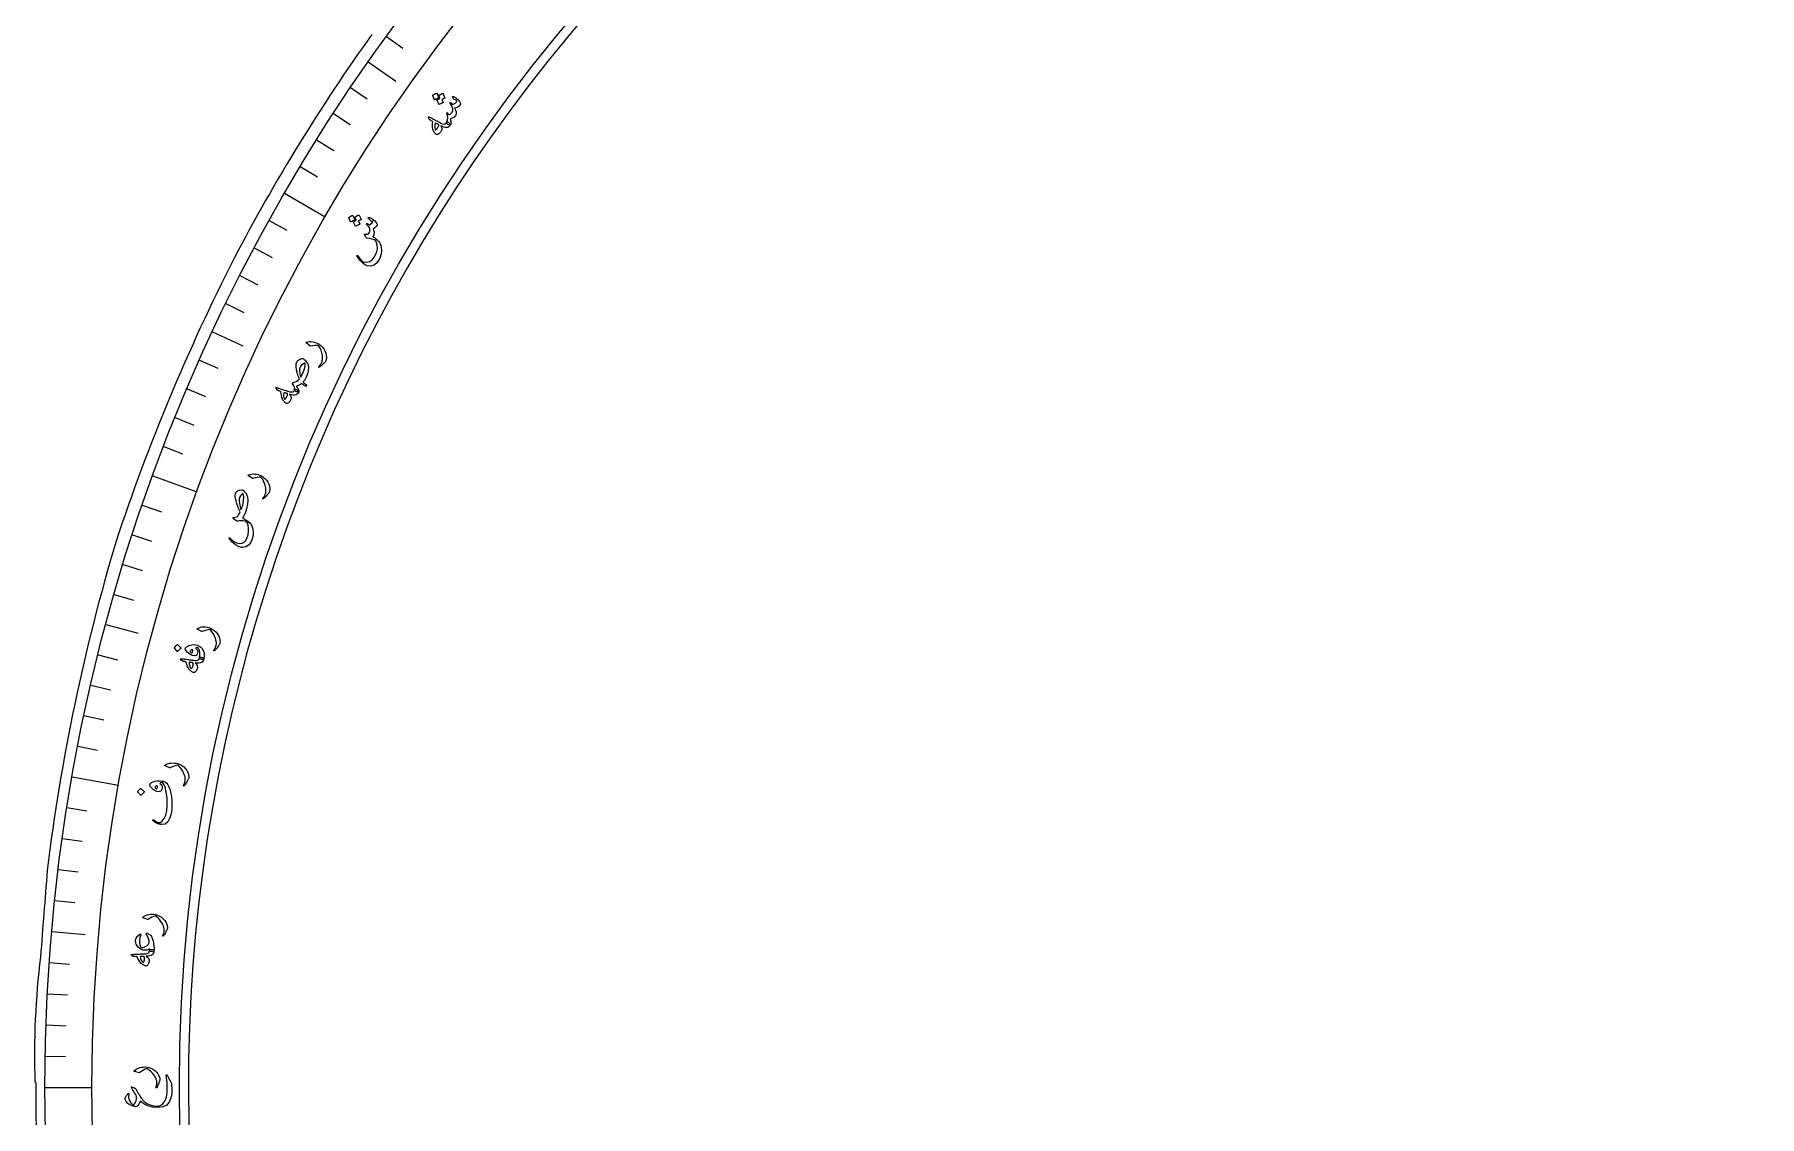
# Model space of a CAD drawing. Header units: millimetres. Extents: x -68 to 67, y -67 to 79.
# Drawn here: x -67.5 to -2.8, y -1.1 to 39.5 of the extents above; entities that cross this region are included whole.
import ezdxf

# ---------------------------------------------------------------- set-up
doc = ezdxf.new("R2010")
doc.units = ezdxf.units.MM
for name, color, linetype in [('CUT_INNER', 6, 'Continuous'), ('CUT_OUTER', 1, 'Continuous'), ('ENGRAVE', 7, 'Continuous'), ('ENGRAVE_FINE', 8, 'Continuous'), ('TEXT', 5, 'Continuous')]:
    doc.layers.add(name, color=color, linetype=linetype)

msp = doc.modelspace()

# ---------------------------------------------------------------- linework, layer by layer
at = {"layer": 'CUT_INNER'}
msp.add_arc((0.0001, -0.0002), 61.7624, 92.285139, 12.656461, dxfattribs=at)
at = {"layer": 'CUT_OUTER'}
msp.add_lwpolyline([(-67.4995, 0.1772), (-67.5273, 0.1957), (-67.5302, 0.1979)], dxfattribs=at)
for centre, radius, start, end in [((2.5422, -1.5844), 70.6278, 144.386649, 152.398553), ((7.8787, -3.4561), 76.2285, 153.010261, 161.668311), ((6.9285, -0.8658), 74.5431, 163.328742, 173.058228), ((589.9361, -44.8544), 659.1384, 175.3881586, 175.6704485), ((-37.2891, 1.2149), 30.2582, 172.993335, 181.926128), ((0, -0.0003), 67.4997, 179.84931, 4.094999)]:
    msp.add_arc(centre, radius, start, end, dxfattribs=at)
at = {"layer": 'ENGRAVE'}
for points in [[(-55.0108, 38.519), (-53.9768, 37.795)], [(-58.1586, 33.5779), (-56.6282, 32.6943)], [(-60.8638, 28.3812), (-59.7198, 27.8478)], [(-63.1058, 22.9686), (-61.4452, 22.3642)], [(-64.8675, 17.3812), (-63.6482, 17.0545)], [(-66.1355, 11.6615), (-64.3952, 11.3546)], [(-66.9002, 5.853), (-65.6428, 5.743)], [(-67.1557, 0), (-65.3886, 0)]]:
    msp.add_lwpolyline(points, dxfattribs=at)
for radius in [67.1557, 65.3886, 62.1068]:
    msp.add_circle((0, 0), radius, dxfattribs=at)
at = {"layer": 'ENGRAVE_FINE'}
for points in [[(-54.3301, 39.4732), (-53.7174, 39.028)], [(-55.6746, 37.553), (-55.0468, 37.1295)], [(-56.3216, 36.5756), (-55.6864, 36.1632)], [(-56.9513, 35.5871), (-56.309, 35.1858)], [(-57.5637, 34.5878), (-56.9145, 34.1977)], [(-58.7357, 32.5578), (-58.0733, 32.1906)], [(-59.295, 31.5277), (-58.6263, 31.1722)], [(-59.8362, 30.4881), (-59.1614, 30.1442)], [(-60.3592, 29.4391), (-59.6785, 29.1071)], [(-61.3498, 27.3147), (-60.658, 27.0067)], [(-61.8172, 26.2398), (-61.12, 25.9439)], [(-62.2657, 25.157), (-61.5635, 24.8733)], [(-62.6953, 24.0665), (-61.9882, 23.7951)], [(-63.497, 21.8638), (-62.7809, 21.6172)], [(-63.8689, 20.7523), (-63.1486, 20.5182)], [(-64.2214, 19.6344), (-63.4971, 19.413)], [(-64.5543, 18.5106), (-63.8262, 18.3019)], [(-65.1609, 16.2464), (-64.4261, 16.0632)], [(-65.4346, 15.1068), (-64.6966, 14.9364)], [(-65.6882, 13.9625), (-64.9474, 13.805)], [(-65.9219, 12.8139), (-65.1785, 12.6694)], [(-66.329, 10.5055), (-65.5809, 10.387)], [(-66.5022, 9.3463), (-65.7522, 9.2409)], [(-66.6552, 8.1842), (-65.9035, 8.0919)], [(-66.7879, 7.0197), (-66.0347, 6.9405)], [(-66.9922, 4.6845), (-66.2367, 4.6317)], [(-67.0637, 3.5147), (-66.3074, 3.475)], [(-67.1148, 2.3437), (-66.358, 2.3173)], [(-67.1455, 1.172), (-66.3883, 1.1588)]]:
    msp.add_lwpolyline(points, dxfattribs=at)
at = {"layer": 'TEXT'}
for points in [[(-52.5909, 37.2529), (-52.5915, 37.2563), (-52.5907, 37.2598), (-52.5886, 37.2636), (-52.5851, 37.2676), (-52.5686, 37.2789), (-52.5518, 37.2894), (-52.5347, 37.2989), (-52.5175, 37.3075), (-52.4998, 37.3153), (-52.4816, 37.3222), (-52.4628, 37.3282), (-52.4435, 37.3334), (-52.4375, 37.3339), (-52.4328, 37.3329), (-52.4295, 37.3305), (-52.4274, 37.3267), (-52.3635, 37.1689), (-52.3633, 37.1647), (-52.3656, 37.1611), (-52.3704, 37.158), (-52.3776, 37.1556), (-52.3838, 37.1534), (-52.3933, 37.1498), (-52.4062, 37.1447), (-52.4223, 37.1382), (-52.442, 37.1301), (-52.4652, 37.1201), (-52.4921, 37.1083), (-52.5225, 37.0946), (-52.5271, 37.0931), (-52.5305, 37.0932), (-52.5328, 37.0948), (-52.534, 37.098)], [(-52.3545, 37.2467), (-52.3551, 37.25), (-52.3543, 37.2536), (-52.3522, 37.2573), (-52.3488, 37.2613), (-52.3322, 37.2726), (-52.3154, 37.2829), (-52.2984, 37.2924), (-52.2812, 37.3009), (-52.2635, 37.3086), (-52.2453, 37.3154), (-52.2265, 37.3214), (-52.2072, 37.3265), (-52.2023, 37.3267), (-52.1982, 37.3253), (-52.1948, 37.3225), (-52.1923, 37.3182), (-52.1285, 37.1605), (-52.1285, 37.1574), (-52.1306, 37.1544), (-52.135, 37.1515), (-52.1415, 37.1488), (-52.146, 37.1471), (-52.1528, 37.1443), (-52.1622, 37.1406), (-52.174, 37.1358), (-52.1882, 37.1299), (-52.2046, 37.1229), (-52.2233, 37.1147), (-52.2443, 37.1053), (-52.1966, 36.9899), (-52.1964, 36.9857), (-52.1986, 36.9821), (-52.2034, 36.979), (-52.2106, 36.9766), (-52.2168, 36.9744), (-52.2263, 36.9708), (-52.2391, 36.9658), (-52.2552, 36.9593), (-52.2748, 36.9512), (-52.298, 36.9413), (-52.3248, 36.9295), (-52.3552, 36.9159), (-52.3592, 36.9151), (-52.3623, 36.9157), (-52.3644, 36.9176), (-52.3655, 36.9209), (-52.4228, 37.0755), (-52.4233, 37.0788), (-52.4226, 37.0823), (-52.4205, 37.0861), (-52.4171, 37.0901), (-52.4054, 37.0981), (-52.3935, 37.1058), (-52.3814, 37.1132), (-52.3691, 37.1203), (-52.3565, 37.1269), (-52.3436, 37.1329), (-52.3305, 37.1383), (-52.3171, 37.143)], [(-51.8412, 37.2021), (-51.841, 37.2072), (-51.8374, 37.2105), (-51.8304, 37.2123), (-51.8198, 37.2125), (-51.8042, 37.2095), (-51.7845, 37.2017), (-51.7609, 37.1889), (-51.7332, 37.1712), (-51.7026, 37.1499), (-51.6743, 37.1271), (-51.6482, 37.1027), (-51.6244, 37.0768), (-51.5822, 37.0207), (-51.5567, 36.9737), (-51.5478, 36.9358), (-51.5557, 36.907), (-51.5974, 36.8554), (-51.6471, 36.8156), (-51.7048, 36.7875), (-51.7707, 36.7712), (-51.7343, 36.7021), (-51.7141, 36.6365), (-51.7102, 36.5744), (-51.7226, 36.5158), (-51.7515, 36.4657), (-51.7971, 36.4264), (-51.8593, 36.3979), (-51.9381, 36.38), (-51.9151, 36.3049), (-51.906, 36.2406), (-51.9108, 36.1873), (-51.9296, 36.1449), (-51.9391, 36.1403), (-51.9568, 36.1421), (-51.9828, 36.1502), (-52.0171, 36.1646), (-52.0481, 36.1827), (-52.0671, 36.2017), (-52.0741, 36.2214), (-52.069, 36.242), (-52.0355, 36.3245), (-52.0234, 36.4088), (-52.0326, 36.4949), (-52.0632, 36.583), (-52.0649, 36.5878), (-52.0655, 36.5921), (-52.0649, 36.5959), (-52.0633, 36.5992), (-52.0604, 36.6026), (-52.0569, 36.6051), (-52.0529, 36.6066), (-52.0485, 36.6072), (-52.0391, 36.6028), (-52.0274, 36.5895), (-52.0133, 36.5674), (-51.9968, 36.5363), (-51.965, 36.5395), (-51.9318, 36.5557), (-51.8971, 36.585), (-51.861, 36.6274), (-51.833, 36.6922), (-51.8366, 36.7689), (-51.872, 36.8575), (-51.939, 36.9581), (-51.9425, 36.9631), (-51.9443, 36.9677), (-51.9446, 36.9716), (-51.9432, 36.975), (-51.9397, 36.979), (-51.9359, 36.982), (-51.9317, 36.9838), (-51.9272, 36.9845), (-51.9219, 36.9836), (-51.9173, 36.9821), (-51.9132, 36.9797), (-51.9096, 36.9766), (-51.856, 36.9152), (-51.8272, 36.9218), (-51.7978, 36.9334), (-51.7677, 36.9501), (-51.7368, 36.9717), (-51.7101, 36.9951), (-51.6934, 37.0154), (-51.6866, 37.0327), (-51.6898, 37.0471), (-51.7016, 37.0594), (-51.722, 37.0719), (-51.751, 37.0844), (-51.7887, 37.0971), (-51.7963, 37.1049), (-51.8076, 37.1251), (-51.8225, 37.1575), (-51.8412, 37.2021)], [(-52.7431, 36.4261), (-52.7464, 36.442), (-52.7426, 36.45), (-52.7316, 36.4502), (-52.7133, 36.4425), (-52.703, 36.437), (-52.6885, 36.4294), (-52.67, 36.4199), (-52.6474, 36.4085), (-52.6205, 36.3948), (-52.5893, 36.3787), (-52.5538, 36.3602), (-52.5139, 36.3392), (-52.4747, 36.3186), (-52.4397, 36.3002), (-52.4087, 36.2839), (-52.3819, 36.2697), (-52.3592, 36.2577), (-52.3409, 36.2479), (-52.3269, 36.2405), (-52.3173, 36.2353), (-52.2552, 36.2041), (-52.2034, 36.185), (-52.1617, 36.1782), (-52.1302, 36.1836), (-52.114, 36.1915), (-52.0984, 36.2039), (-52.0834, 36.2207), (-52.069, 36.242), (-52.0583, 36.253), (-52.0456, 36.2583), (-52.0307, 36.2579), (-52.0139, 36.2517), (-51.9958, 36.2411), (-51.9789, 36.2285), (-51.9631, 36.2138), (-51.9485, 36.197), (-51.9374, 36.1808), (-51.9305, 36.1667), (-51.9279, 36.1547), (-51.9296, 36.1449), (-51.958, 36.1048), (-51.9896, 36.0751), (-52.0242, 36.0558), (-52.0619, 36.047), (-52.107, 36.0488), (-52.1596, 36.0609), (-52.2197, 36.0832), (-52.2873, 36.1159), (-52.2653, 36.0683), (-52.2514, 36.0259), (-52.2458, 35.9885), (-52.2483, 35.9563), (-52.2564, 35.9343), (-52.2697, 35.9111), (-52.2882, 35.8865), (-52.3118, 35.8606), (-52.3393, 35.8351), (-52.3646, 35.8152), (-52.3878, 35.801), (-52.4088, 35.7924), (-52.4302, 35.7885), (-52.4492, 35.7892), (-52.4659, 35.7947), (-52.4803, 35.8048), (-52.496, 35.8207), (-52.5119, 35.8406), (-52.528, 35.8643), (-52.5443, 35.8918), (-52.5599, 35.9208), (-52.5716, 35.9448), (-52.5795, 35.9639), (-52.5836, 35.9782), (-52.5925, 36.0479), (-52.5963, 36.12), (-52.595, 36.1943), (-52.5886, 36.271), (-52.6198, 36.2895), (-52.6466, 36.3058), (-52.6688, 36.3199), (-52.6866, 36.3317), (-52.7008, 36.3428), (-52.7122, 36.3545), (-52.7208, 36.367), (-52.7266, 36.3801)], [(-52.4863, 36.2165), (-52.5059, 36.1467), (-52.515, 36.0825), (-52.5137, 36.0237), (-52.502, 35.9704), (-52.4989, 35.9653), (-52.4948, 35.9626), (-52.4895, 35.9623), (-52.4832, 35.9644), (-52.4651, 35.9759), (-52.4477, 35.9899), (-52.4311, 36.0063), (-52.4151, 36.0253), (-52.3999, 36.0467), (-52.3853, 36.0707), (-52.3715, 36.0971), (-52.3584, 36.126), (-52.3569, 36.1308), (-52.3563, 36.1366), (-52.3564, 36.1431), (-52.3575, 36.1506), (-52.3708, 36.1585), (-52.385, 36.1664), (-52.3999, 36.1745), (-52.4156, 36.1827), (-52.4321, 36.191), (-52.4494, 36.1994), (-52.4674, 36.2079), (-52.4863, 36.2165)], [(-55.7443, 32.6555), (-55.7451, 32.6587), (-55.7446, 32.6623), (-55.7429, 32.6663), (-55.7398, 32.6706), (-55.7243, 32.6834), (-55.7084, 32.6952), (-55.6922, 32.7062), (-55.6757, 32.7164), (-55.6588, 32.7256), (-55.6412, 32.7341), (-55.623, 32.7418), (-55.6042, 32.7487), (-55.5982, 32.7497), (-55.5935, 32.7491), (-55.59, 32.747), (-55.5876, 32.7434), (-55.5104, 32.5915), (-55.5099, 32.5873), (-55.5119, 32.5835), (-55.5163, 32.58), (-55.5234, 32.577), (-55.5293, 32.5742), (-55.5385, 32.5698), (-55.5509, 32.5636), (-55.5664, 32.5557), (-55.5853, 32.5459), (-55.6077, 32.5339), (-55.6334, 32.5197), (-55.6626, 32.5034), (-55.667, 32.5016), (-55.6704, 32.5013), (-55.6729, 32.5028), (-55.6743, 32.5059)], [(-55.5081, 32.67), (-55.5089, 32.6732), (-55.5085, 32.6768), (-55.5067, 32.6808), (-55.5036, 32.685), (-55.4881, 32.6977), (-55.4722, 32.7095), (-55.456, 32.7204), (-55.4396, 32.7305), (-55.4226, 32.7397), (-55.4051, 32.7481), (-55.3869, 32.7557), (-55.368, 32.7625), (-55.3632, 32.7631), (-55.3589, 32.7621), (-55.3554, 32.7596), (-55.3524, 32.7555), (-55.2754, 32.6037), (-55.2751, 32.6006), (-55.277, 32.5974), (-55.2811, 32.5942), (-55.2874, 32.5909), (-55.2917, 32.5888), (-55.2983, 32.5854), (-55.3073, 32.5808), (-55.3187, 32.575), (-55.3323, 32.5679), (-55.3481, 32.5594), (-55.366, 32.5496), (-55.3862, 32.5384), (-55.3287, 32.4275), (-55.3282, 32.4233), (-55.3301, 32.4195), (-55.3346, 32.416), (-55.3416, 32.4129), (-55.3476, 32.4102), (-55.3567, 32.4058), (-55.3691, 32.3997), (-55.3846, 32.3918), (-55.4034, 32.382), (-55.4257, 32.3701), (-55.4514, 32.356), (-55.4806, 32.3398), (-55.4845, 32.3386), (-55.4876, 32.3389), (-55.4899, 32.3406), (-55.4913, 32.3438), (-55.5615, 32.4931), (-55.5624, 32.4963), (-55.5619, 32.4999), (-55.5602, 32.5039), (-55.5571, 32.5082), (-55.5461, 32.5172), (-55.5349, 32.5259), (-55.5235, 32.5344), (-55.5118, 32.5425), (-55.4998, 32.5502), (-55.4875, 32.5573), (-55.4749, 32.5638), (-55.4619, 32.5697)], [(-55.0066, 32.628), (-55.012, 32.6351), (-55.0149, 32.6418), (-55.0153, 32.6481), (-55.0132, 32.654), (-55.0083, 32.6603), (-55.0024, 32.6647), (-54.9955, 32.6671), (-54.9876, 32.6675), (-54.9618, 32.6647), (-54.9327, 32.6564), (-54.9003, 32.6425), (-54.8647, 32.6231), (-54.8098, 32.5856), (-54.762, 32.5428), (-54.7212, 32.4945), (-54.6874, 32.4409), (-54.6808, 32.4254), (-54.6773, 32.4108), (-54.6769, 32.3968), (-54.6797, 32.3837), (-54.7006, 32.3425), (-54.7328, 32.3039), (-54.7764, 32.2679), (-54.8313, 32.2344), (-54.799, 32.16), (-54.79, 32.0893), (-54.8042, 32.0222), (-54.8417, 31.9587), (-54.8086, 31.9365), (-54.7772, 31.9143), (-54.7477, 31.8919), (-54.7201, 31.8693), (-54.6941, 31.8465), (-54.6696, 31.8233), (-54.6465, 31.7998), (-54.6249, 31.7759), (-54.5884, 31.7283), (-54.5595, 31.6761), (-54.5382, 31.6192), (-54.5246, 31.5575), (-54.5156, 31.4268), (-54.5283, 31.3015), (-54.5627, 31.1816), (-54.6188, 31.067), (-54.7068, 30.9519), (-54.8075, 30.8785), (-54.9211, 30.8466), (-55.0478, 30.8564), (-55.0875, 30.8704), (-55.1309, 30.8934), (-55.1779, 30.9254), (-55.2285, 30.9664), (-55.2812, 31.0163), (-55.3327, 31.0739), (-55.3831, 31.1394), (-55.4323, 31.2126), (-55.435, 31.2179), (-55.4362, 31.223), (-55.4358, 31.228), (-55.4338, 31.233), (-55.4308, 31.2374), (-55.4273, 31.2407), (-55.4233, 31.2429), (-55.4189, 31.2441), (-55.4136, 31.2436), (-55.4089, 31.2417), (-55.4046, 31.2385), (-55.4008, 31.2339), (-55.3342, 31.1385), (-55.2749, 31.0679), (-55.2231, 31.0221), (-55.1788, 31.0009), (-55.0615, 30.9893), (-54.9566, 31.0157), (-54.864, 31.08), (-54.7835, 31.1822), (-54.7044, 31.3441), (-54.6684, 31.4991), (-54.6757, 31.6474), (-54.7263, 31.7892), (-54.792, 31.827), (-54.8673, 31.8565), (-54.9524, 31.8777), (-55.0473, 31.8905), (-55.0573, 31.8911), (-55.0655, 31.8929), (-55.0718, 31.8962), (-55.0762, 31.9008), (-55.0894, 31.9201), (-55.1016, 31.9384), (-55.113, 31.9556), (-55.1234, 31.9718), (-55.1328, 31.9868), (-55.1409, 32.0005), (-55.1477, 32.0129), (-55.1532, 32.0241), (-55.155, 32.0296), (-55.1544, 32.0341), (-55.1515, 32.0375), (-55.1462, 32.0397), (-55.1428, 32.0405), (-55.1377, 32.0413), (-55.1308, 32.0423), (-55.1223, 32.0433), (-55.1122, 32.0443), (-55.1006, 32.0449), (-55.0876, 32.0453), (-55.0731, 32.0453), (-55.0448, 32.0461), (-55.0234, 32.0481), (-55.0089, 32.0514), (-55.0013, 32.056), (-54.973, 32.0964), (-54.9555, 32.143), (-54.9487, 32.196), (-54.9526, 32.2552), (-54.9627, 32.2819), (-54.9851, 32.3155), (-55.0198, 32.356), (-55.0668, 32.4036), (-55.0713, 32.4082), (-55.0742, 32.4135), (-55.0756, 32.4195), (-55.0754, 32.4263), (-55.0744, 32.4322), (-55.0723, 32.4371), (-55.0691, 32.4411), (-55.0648, 32.4443), (-55.051, 32.4445), (-55.0305, 32.4356), (-55.0034, 32.4175), (-54.9695, 32.3903), (-54.93, 32.4114), (-54.8961, 32.4387), (-54.8677, 32.4723), (-54.8448, 32.5123), (-54.857, 32.5188), (-54.8676, 32.523), (-54.8765, 32.5248), (-54.8838, 32.5243), (-54.891, 32.5231), (-54.8974, 32.5236), (-54.9027, 32.5257), (-54.9071, 32.5294)], [(-57.343, 27.9613), (-57.3456, 27.9638), (-57.3475, 27.9662), (-57.3486, 27.9684), (-57.349, 27.9706), (-57.3471, 27.9756), (-57.3421, 27.9804), (-57.3341, 27.985), (-57.323, 27.9895), (-57.2711, 28.0025), (-57.2155, 28.0085), (-57.1562, 28.0074), (-57.0934, 27.9991), (-57.0284, 27.9849), (-56.9669, 27.9654), (-56.909, 27.941), (-56.8547, 27.9114), (-56.7889, 27.8606), (-56.7309, 27.8015), (-56.6805, 27.7344), (-56.6377, 27.659), (-56.6051, 27.5781), (-56.5869, 27.495), (-56.583, 27.4097), (-56.5936, 27.322), (-56.5989, 27.2998), (-56.6075, 27.2791), (-56.6192, 27.2599), (-56.6341, 27.2422), (-56.6729, 27.2036), (-56.7083, 27.169), (-56.7404, 27.1382), (-56.7691, 27.1114), (-56.7944, 27.0886), (-56.8163, 27.07), (-56.8347, 27.0556), (-56.8497, 27.0453), (-56.8537, 27.0436), (-56.8572, 27.0427), (-56.8604, 27.0427), (-56.8631, 27.0435), (-56.8663, 27.0453), (-56.8689, 27.0478), (-56.871, 27.0507), (-56.8727, 27.0542), (-56.8733, 27.058), (-56.8726, 27.0619), (-56.8706, 27.066), (-56.8671, 27.0702), (-56.8455, 27.0954), (-56.8259, 27.1199), (-56.8083, 27.1438), (-56.7926, 27.1671), (-56.7789, 27.1901), (-56.7669, 27.2128), (-56.7566, 27.2353), (-56.7482, 27.2577), (-56.7413, 27.2808), (-56.736, 27.3055), (-56.732, 27.3317), (-56.7295, 27.3596), (-56.7285, 27.3892), (-56.7292, 27.4205), (-56.7315, 27.4535), (-56.7355, 27.4882), (-56.7534, 27.5891), (-56.7811, 27.6816), (-56.8185, 27.7657), (-56.8658, 27.8415), (-56.87, 27.8469), (-56.8756, 27.8515), (-56.8827, 27.8553), (-56.8913, 27.8582), (-56.9475, 27.8637), (-57.0141, 27.8617), (-57.0909, 27.852), (-57.178, 27.8347), (-57.183, 27.8345), (-57.1872, 27.835), (-57.1906, 27.8361), (-57.1932, 27.8379)], [(-57.6981, 27.2477), (-57.682, 27.2725), (-57.6573, 27.2975), (-57.6239, 27.3225), (-57.5818, 27.3476), (-57.539, 27.3667), (-57.5009, 27.375), (-57.4673, 27.3724), (-57.4385, 27.3589), (-57.413, 27.3379), (-57.386, 27.3109), (-57.3577, 27.2782), (-57.328, 27.2395), (-57.3019, 27.202), (-57.2825, 27.1715), (-57.2699, 27.1483), (-57.2641, 27.1321), (-57.2535, 27.025), (-57.2629, 26.9124), (-57.2921, 26.7942), (-57.3411, 26.6703), (-57.353, 26.6459), (-57.3656, 26.6222), (-57.3789, 26.599), (-57.393, 26.5764), (-57.4077, 26.5545), (-57.4228, 26.5334), (-57.4384, 26.5129), (-57.4544, 26.4931), (-57.4422, 26.4778), (-57.4183, 26.4543), (-57.3825, 26.4225), (-57.335, 26.3824), (-57.3262, 26.3735), (-57.3233, 26.3636), (-57.3263, 26.3529), (-57.3352, 26.3413), (-57.3465, 26.3331), (-57.3584, 26.3292), (-57.3708, 26.3298), (-57.3839, 26.3348), (-57.3983, 26.3449), (-57.4131, 26.3559), (-57.4282, 26.3679), (-57.4437, 26.3808), (-57.4594, 26.3947), (-57.4751, 26.4097), (-57.4909, 26.4257), (-57.5067, 26.4428), (-57.5464, 26.4101), (-57.5869, 26.3835), (-57.6282, 26.3629), (-57.6704, 26.3483), (-57.684, 26.3445), (-57.6944, 26.3401), (-57.7018, 26.3351), (-57.706, 26.3294), (-57.7069, 26.3236), (-57.7047, 26.3164), (-57.6995, 26.3078), (-57.6914, 26.2979), (-57.6503, 26.2487), (-57.6253, 26.2038), (-57.6165, 26.1632), (-57.624, 26.1268), (-57.6271, 26.123), (-57.6328, 26.12), (-57.6408, 26.1179), (-57.6514, 26.1166), (-57.687, 26.1192), (-57.7161, 26.1248), (-57.7387, 26.1333), (-57.7547, 26.1448), (-57.7668, 26.159), (-57.7748, 26.1725), (-57.7788, 26.1851), (-57.7787, 26.197), (-57.7753, 26.247), (-57.7849, 26.2986), (-57.8075, 26.3517), (-57.8431, 26.4064), (-57.8498, 26.4177), (-57.853, 26.4291), (-57.8527, 26.4408), (-57.849, 26.4527), (-57.8418, 26.4642), (-57.8319, 26.4729), (-57.8195, 26.4789), (-57.8044, 26.4821), (-57.7498, 26.4957), (-57.6972, 26.5211), (-57.6464, 26.5581), (-57.5974, 26.6068), (-57.62, 26.6624), (-57.6405, 26.716), (-57.6587, 26.7675), (-57.6747, 26.8171), (-57.7081, 26.9549), (-57.723, 27.0727), (-57.7197, 27.1703), (-57.6981, 27.2477)], [(-57.4032, 27.2001), (-57.465, 27.1681), (-57.5159, 27.1272), (-57.5558, 27.0774), (-57.5847, 27.0188), (-57.5912, 26.989), (-57.5935, 26.95), (-57.5914, 26.9016), (-57.5851, 26.8441), (-57.5808, 26.8141), (-57.5765, 26.7865), (-57.5721, 26.7612), (-57.5677, 26.7383), (-57.5631, 26.7176), (-57.5583, 26.6991), (-57.5532, 26.6829), (-57.5479, 26.6689), (-57.5172, 26.7208), (-57.4863, 26.7845), (-57.4553, 26.8601), (-57.4241, 26.9476), (-57.398, 27.0335), (-57.383, 27.1025), (-57.3793, 27.1548), (-57.3869, 27.1903), (-57.3893, 27.1963), (-57.3928, 27.1999), (-57.3974, 27.2012), (-57.4032, 27.2001)], [(-58.475, 26.2558), (-58.4812, 26.2709), (-58.4788, 26.2795), (-58.468, 26.2816), (-58.4487, 26.2774), (-58.4375, 26.2738), (-58.422, 26.269), (-58.402, 26.263), (-58.3777, 26.2559), (-58.3488, 26.2473), (-58.3152, 26.2371), (-58.2769, 26.2254), (-58.2339, 26.212), (-58.1916, 26.1988), (-58.1538, 26.1871), (-58.1203, 26.1766), (-58.0914, 26.1675), (-58.067, 26.1598), (-58.0472, 26.1536), (-58.0321, 26.1488), (-58.0216, 26.1454), (-57.9549, 26.126), (-57.9005, 26.1167), (-57.8583, 26.1175), (-57.8283, 26.1285), (-57.8138, 26.1393), (-57.8007, 26.1543), (-57.789, 26.1735), (-57.7787, 26.197), (-57.7702, 26.2098), (-57.7586, 26.2173), (-57.744, 26.2196), (-57.7263, 26.2166), (-57.7066, 26.2095), (-57.6876, 26.2001), (-57.6695, 26.1885), (-57.652, 26.1746), (-57.6381, 26.1607), (-57.6288, 26.1481), (-57.6241, 26.1368), (-57.624, 26.1268), (-57.6447, 26.0823), (-57.6703, 26.0473), (-57.7008, 26.0221), (-57.7363, 26.0066), (-57.781, 26.0001), (-57.8349, 26.0025), (-57.8981, 26.0136), (-57.9705, 26.0335), (-57.9402, 25.9907), (-57.9189, 25.9514), (-57.9066, 25.9157), (-57.9032, 25.8836), (-57.9072, 25.8605), (-57.9161, 25.8352), (-57.9297, 25.8077), (-57.9483, 25.778), (-57.9707, 25.7479), (-57.992, 25.7238), (-58.0122, 25.7056), (-58.0313, 25.6933), (-58.0516, 25.6856), (-58.0705, 25.6828), (-58.0879, 25.6851), (-58.1039, 25.6925), (-58.1222, 25.7053), (-58.1414, 25.7219), (-58.1616, 25.7423), (-58.1826, 25.7665), (-58.2032, 25.7921), (-58.219, 25.8136), (-58.2303, 25.831), (-58.2369, 25.8443), (-58.2583, 25.9112), (-58.2751, 25.9814), (-58.2873, 26.0548), (-58.2949, 26.1314), (-58.329, 26.1439), (-58.3583, 26.1551), (-58.3827, 26.1648), (-58.4023, 26.1733), (-58.4183, 26.1816), (-58.4316, 26.1911), (-58.4423, 26.2017), (-58.4505, 26.2136)], [(-58.1844, 26.0963), (-58.191, 26.0241), (-58.1884, 25.9593), (-58.1764, 25.9017), (-58.1553, 25.8514), (-58.1513, 25.847), (-58.1467, 25.8451), (-58.1415, 25.8457), (-58.1357, 25.849), (-58.12, 25.8635), (-58.1054, 25.8804), (-58.092, 25.8996), (-58.0798, 25.9212), (-58.0687, 25.945), (-58.0587, 25.9712), (-58.0499, 25.9997), (-58.0422, 26.0305), (-58.0417, 26.0355), (-58.0421, 26.0413), (-58.0434, 26.0477), (-58.0458, 26.0548), (-58.0604, 26.0602), (-58.0757, 26.0654), (-58.0918, 26.0707), (-58.1088, 26.0759), (-58.1265, 26.081), (-58.145, 26.0862), (-58.1643, 26.0913), (-58.1844, 26.0963)], [(-59.5159, 22.9764), (-59.5187, 22.9786), (-59.5208, 22.9808), (-59.5221, 22.983), (-59.5227, 22.9851), (-59.5212, 22.9903), (-59.5166, 22.9955), (-59.509, 23.0008), (-59.4983, 23.0062), (-59.4477, 23.0236), (-59.3928, 23.0343), (-59.3337, 23.0382), (-59.2704, 23.0353), (-59.2044, 23.0266), (-59.1415, 23.0125), (-59.0817, 22.9931), (-59.0251, 22.9682), (-58.9552, 22.9232), (-58.8924, 22.8693), (-58.8364, 22.8067), (-58.7874, 22.7353), (-58.748, 22.6574), (-58.7228, 22.5762), (-58.7117, 22.4915), (-58.7147, 22.4033), (-58.7182, 22.3806), (-58.7249, 22.3593), (-58.735, 22.3391), (-58.7483, 22.3203), (-58.7837, 22.2785), (-58.816, 22.241), (-58.8453, 22.2076), (-58.8717, 22.1784), (-58.8949, 22.1536), (-58.9151, 22.1332), (-58.9323, 22.1172), (-58.9464, 22.1058), (-58.9502, 22.1037), (-58.9536, 22.1025), (-58.9568, 22.1022), (-58.9596, 22.1027), (-58.9629, 22.1044), (-58.9657, 22.1065), (-58.9681, 22.1093), (-58.97, 22.1126), (-58.971, 22.1164), (-58.9706, 22.1203), (-58.9689, 22.1246), (-58.9659, 22.129), (-58.9465, 22.1559), (-58.929, 22.1821), (-58.9135, 22.2074), (-58.8999, 22.232), (-58.8881, 22.256), (-58.8781, 22.2797), (-58.8698, 22.303), (-58.8633, 22.326), (-58.8585, 22.3496), (-58.8552, 22.3746), (-58.8535, 22.4011), (-58.8534, 22.4292), (-58.8549, 22.4587), (-58.8583, 22.4898), (-58.8634, 22.5225), (-58.8703, 22.5567), (-58.8967, 22.6557), (-58.9322, 22.7455), (-58.9767, 22.8262), (-59.0302, 22.8977), (-59.0348, 22.9027), (-59.0408, 22.9068), (-59.0482, 22.9099), (-59.057, 22.9121), (-59.1135, 22.9128), (-59.1797, 22.9051), (-59.2554, 22.889), (-59.3406, 22.8643), (-59.3457, 22.8637), (-59.3499, 22.8638), (-59.3534, 22.8646), (-59.3561, 22.8662)], [(-59.9987, 22.3097), (-59.9665, 22.3684), (-59.9179, 22.4103), (-59.8528, 22.4353), (-59.7714, 22.4435), (-59.7437, 22.4374), (-59.7154, 22.4235), (-59.6865, 22.4017), (-59.6569, 22.3722), (-59.6297, 22.3408), (-59.6074, 22.3133), (-59.5903, 22.2898), (-59.5782, 22.2702), (-59.5434, 22.1691), (-59.5327, 22.046), (-59.546, 21.9009), (-59.5832, 21.7336), (-59.6135, 21.6358), (-59.6488, 21.5447), (-59.689, 21.46), (-59.7344, 21.3819), (-59.6111, 21.3156), (-59.5154, 21.2527), (-59.4473, 21.1934), (-59.4067, 21.1374), (-59.3581, 21.0116), (-59.335, 20.8802), (-59.3375, 20.7431), (-59.3653, 20.6003), (-59.4217, 20.4593), (-59.5029, 20.3591), (-59.6091, 20.2995), (-59.7405, 20.2806), (-59.7595, 20.2817), (-59.779, 20.2838), (-59.799, 20.2871), (-59.8195, 20.2916), (-59.8403, 20.2974), (-59.8612, 20.3048), (-59.8821, 20.3136), (-59.9032, 20.324), (-59.9402, 20.3435), (-59.9759, 20.3645), (-60.0105, 20.3872), (-60.044, 20.4115), (-60.0762, 20.4372), (-60.107, 20.4643), (-60.1366, 20.4926), (-60.1648, 20.5223), (-60.176, 20.535), (-60.1866, 20.5474), (-60.1966, 20.5595), (-60.2059, 20.5712), (-60.2147, 20.5825), (-60.2229, 20.5932), (-60.2305, 20.6034), (-60.2375, 20.613), (-60.2412, 20.6193), (-60.2428, 20.6253), (-60.2423, 20.6307), (-60.2397, 20.6357), (-60.2357, 20.6405), (-60.2315, 20.6438), (-60.227, 20.6455), (-60.2223, 20.6457), (-60.2175, 20.6445), (-60.2125, 20.6423), (-60.2074, 20.6391), (-60.2021, 20.6348), (-60.1869, 20.6149), (-60.1693, 20.5951), (-60.1496, 20.5753), (-60.1275, 20.5554), (-60.0695, 20.5097), (-60.0121, 20.4742), (-59.9556, 20.4489), (-59.8997, 20.4339), (-59.7847, 20.4316), (-59.6887, 20.4662), (-59.6116, 20.5376), (-59.5534, 20.6457), (-59.5202, 20.7582), (-59.5036, 20.873), (-59.5037, 20.9904), (-59.5205, 21.1103), (-59.5316, 21.1487), (-59.5487, 21.1845), (-59.5721, 21.2178), (-59.6016, 21.2486), (-59.6058, 21.2525), (-59.6116, 21.2557), (-59.6188, 21.2581), (-59.6276, 21.2599), (-59.7127, 21.2727), (-59.7898, 21.2772), (-59.8587, 21.2736), (-59.9195, 21.2618), (-59.9308, 21.2592), (-59.9401, 21.2586), (-59.9475, 21.2601), (-59.9529, 21.2637), (-60.0791, 21.3707), (-60.0873, 21.3825), (-60.0891, 21.3918), (-60.0846, 21.3986), (-60.0737, 21.4029), (-59.9381, 21.4288), (-59.9089, 21.458), (-59.88, 21.4987), (-59.8515, 21.5508), (-59.8233, 21.6142), (-59.8707, 21.7189), (-59.9122, 21.8219), (-59.9479, 21.9232), (-59.9779, 22.0228), (-59.9992, 22.1156), (-60.0098, 22.1943), (-60.0096, 22.259), (-59.9987, 22.3097)], [(-59.7044, 22.2992), (-59.7661, 22.2602), (-59.8122, 22.2126), (-59.8429, 22.1564), (-59.858, 22.0918), (-59.8591, 22.016), (-59.8484, 21.9249), (-59.8259, 21.8186), (-59.7914, 21.697), (-59.7269, 21.872), (-59.6909, 22.0306), (-59.6834, 22.1729), (-59.7044, 22.2992)], [(-61.4313, 17.212), (-61.4343, 17.214), (-61.4366, 17.216), (-61.4381, 17.218), (-61.4389, 17.2201), (-61.4379, 17.2253), (-61.4338, 17.2309), (-61.4268, 17.2369), (-61.4166, 17.2433), (-61.3679, 17.2655), (-61.3143, 17.2813), (-61.2558, 17.2908), (-61.1925, 17.2941), (-61.126, 17.2917), (-61.062, 17.2836), (-61.0007, 17.2699), (-60.9419, 17.2506), (-60.8681, 17.2124), (-60.8004, 17.1647), (-60.7388, 17.1077), (-60.6832, 17.0413), (-60.6366, 16.9675), (-60.6037, 16.889), (-60.5846, 16.8058), (-60.5793, 16.7177), (-60.5805, 16.6948), (-60.5852, 16.6729), (-60.5933, 16.6519), (-60.6048, 16.6319), (-60.636, 16.587), (-60.6646, 16.5465), (-60.6907, 16.5105), (-60.7141, 16.4789), (-60.7349, 16.452), (-60.7531, 16.4298), (-60.7686, 16.4123), (-60.7815, 16.3995), (-60.7851, 16.3971), (-60.7885, 16.3956), (-60.7916, 16.3949), (-60.7944, 16.3952), (-60.7979, 16.3965), (-60.8009, 16.3984), (-60.8035, 16.401), (-60.8057, 16.4041), (-60.8071, 16.4077), (-60.8071, 16.4117), (-60.8058, 16.4161), (-60.8032, 16.4208), (-60.7864, 16.4494), (-60.7715, 16.4771), (-60.7585, 16.5038), (-60.7473, 16.5296), (-60.7378, 16.5546), (-60.7301, 16.5791), (-60.7241, 16.6031), (-60.7198, 16.6266), (-60.7172, 16.6506), (-60.7163, 16.6758), (-60.7172, 16.7024), (-60.7197, 16.7303), (-60.7241, 16.7595), (-60.7304, 16.7902), (-60.7386, 16.8222), (-60.7487, 16.8557), (-60.7844, 16.9517), (-60.8283, 17.0377), (-60.8802, 17.1138), (-60.9403, 17.1798), (-60.9454, 17.1844), (-60.9518, 17.1879), (-60.9594, 17.1903), (-60.9684, 17.1916), (-61.0247, 17.187), (-61.0898, 17.1731), (-61.1636, 17.1498), (-61.2462, 17.1171), (-61.2511, 17.116), (-61.2554, 17.1157), (-61.2589, 17.1162), (-61.2617, 17.1175)], [(-62.292, 16.502), (-62.2937, 16.505), (-62.2942, 16.5086), (-62.2935, 16.5128), (-62.2917, 16.5178), (-62.2678, 16.5499), (-62.2413, 16.5791), (-62.2121, 16.6053), (-62.1802, 16.6285), (-62.1758, 16.6304), (-62.1718, 16.6307), (-62.1682, 16.6294), (-62.1651, 16.6265), (-62.0496, 16.5029), (-62.0471, 16.4988), (-62.0475, 16.4944), (-62.0505, 16.4898), (-62.0563, 16.4849), (-62.0613, 16.4807), (-62.069, 16.474), (-62.0792, 16.4648), (-62.0921, 16.453), (-62.1077, 16.4385), (-62.126, 16.4211), (-62.147, 16.4006), (-62.1707, 16.3772), (-62.1745, 16.3742), (-62.1777, 16.3731), (-62.1804, 16.3738), (-62.1827, 16.3764)], [(-61.8811, 16.4974), (-61.8759, 16.5095), (-61.8667, 16.5221), (-61.8535, 16.535), (-61.8362, 16.5483), (-61.7411, 16.5996), (-61.6423, 16.6263), (-61.5397, 16.6287), (-61.4335, 16.6067), (-61.3805, 16.5864), (-61.335, 16.562), (-61.297, 16.5336), (-61.2664, 16.5011), (-61.2103, 16.4075), (-61.179, 16.3078), (-61.1723, 16.2019), (-61.1903, 16.0898), (-61.1958, 16.0795), (-61.2062, 16.0721), (-61.2213, 16.0677), (-61.2414, 16.0663), (-61.2521, 16.0666), (-61.2629, 16.0678), (-61.2737, 16.0699), (-61.2845, 16.0728), (-61.2951, 16.0762), (-61.3051, 16.0799), (-61.3146, 16.0837), (-61.3235, 16.0878), (-61.3384, 16.097), (-61.3486, 16.1076), (-61.354, 16.1196), (-61.3546, 16.133), (-61.3408, 16.2435), (-61.3429, 16.3432), (-61.3609, 16.4321), (-61.3949, 16.5103), (-61.4214, 16.5141), (-61.4428, 16.5158), (-61.4591, 16.5155), (-61.4704, 16.513), (-61.4806, 16.5091), (-61.4877, 16.5049), (-61.4918, 16.5004), (-61.4927, 16.4955), (-61.4925, 16.4919), (-61.4916, 16.4888), (-61.49, 16.4864), (-61.4879, 16.4844), (-61.4566, 16.4572), (-61.4345, 16.4281), (-61.4218, 16.3971), (-61.4184, 16.3643), (-61.4347, 16.2758), (-61.4741, 16.2224), (-61.5366, 16.2041), (-61.6223, 16.221), (-61.6688, 16.241), (-61.7151, 16.2689), (-61.7613, 16.3046), (-61.8074, 16.3482), (-61.8455, 16.3914), (-61.8705, 16.4307), (-61.8824, 16.466), (-61.8811, 16.4974)], [(-61.7002, 16.3844), (-61.6999, 16.3649), (-61.6901, 16.347), (-61.6708, 16.3308), (-61.6421, 16.3162), (-61.6373, 16.315), (-61.6338, 16.3145), (-61.6316, 16.3145), (-61.6307, 16.3151), (-61.6213, 16.3323), (-61.614, 16.3503), (-61.6087, 16.3691), (-61.6053, 16.3886), (-61.6044, 16.4063), (-61.6058, 16.4215), (-61.6096, 16.4342), (-61.6159, 16.4443), (-61.6506, 16.4315), (-61.6763, 16.4173), (-61.6928, 16.4016), (-61.7002, 16.3844)], [(-62.0509, 16.0742), (-62.0595, 16.0879), (-62.0587, 16.0968), (-62.0484, 16.1008), (-62.0286, 16.0998), (-62.017, 16.0982), (-62.0008, 16.096), (-61.9802, 16.0935), (-61.955, 16.0905), (-61.9251, 16.0869), (-61.8902, 16.0825), (-61.8505, 16.0773), (-61.8059, 16.0714), (-61.762, 16.0655), (-61.7227, 16.0603), (-61.688, 16.0556), (-61.6579, 16.0515), (-61.6325, 16.048), (-61.612, 16.0451), (-61.5963, 16.0429), (-61.5854, 16.0414), (-61.5164, 16.0334), (-61.4612, 16.0334), (-61.4197, 16.0413), (-61.3921, 16.0572), (-61.3795, 16.0702), (-61.3691, 16.0871), (-61.3608, 16.1081), (-61.3546, 16.133), (-61.3484, 16.147), (-61.3382, 16.1564), (-61.3242, 16.1611), (-61.3062, 16.1611), (-61.2856, 16.1574), (-61.2654, 16.1513), (-61.2455, 16.1429), (-61.226, 16.1322), (-61.2099, 16.1208), (-61.1987, 16.1099), (-61.1921, 16.0996), (-61.1903, 16.0898), (-61.2032, 16.0423), (-61.2226, 16.0036), (-61.2485, 15.9736), (-61.2809, 15.9523), (-61.3239, 15.9385), (-61.3774, 15.9318), (-61.4416, 15.9321), (-61.5163, 15.9396), (-61.4792, 15.9025), (-61.4516, 15.8674), (-61.4335, 15.8343), (-61.4248, 15.8031), (-61.4249, 15.7797), (-61.4293, 15.7533), (-61.4382, 15.7239), (-61.4515, 15.6914), (-61.4685, 15.658), (-61.4855, 15.6307), (-61.5023, 15.6093), (-61.5191, 15.594), (-61.5379, 15.583), (-61.556, 15.5771), (-61.5736, 15.5765), (-61.5906, 15.581), (-61.6108, 15.5906), (-61.6325, 15.6038), (-61.6558, 15.6205), (-61.6806, 15.6408), (-61.7051, 15.6626), (-61.7244, 15.6812), (-61.7384, 15.6964), (-61.7472, 15.7084), (-61.7795, 15.7708), (-61.8078, 15.8371), (-61.8322, 15.9074), (-61.8525, 15.9817), (-61.8882, 15.9883), (-61.9189, 15.9944), (-61.9447, 15.9999), (-61.9654, 16.0049), (-61.9825, 16.0105), (-61.9973, 16.0176), (-62.0096, 16.0263), (-62.0196, 16.0366)], [(-61.7377, 15.9657), (-61.7321, 15.8934), (-61.7186, 15.8299), (-61.6972, 15.7751), (-61.6679, 15.7291), (-61.6632, 15.7254), (-61.6584, 15.7243), (-61.6534, 15.7258), (-61.6482, 15.73), (-61.6351, 15.747), (-61.6236, 15.7661), (-61.6136, 15.7873), (-61.6051, 15.8105), (-61.5982, 15.8359), (-61.5928, 15.8634), (-61.5889, 15.8929), (-61.5865, 15.9246), (-61.5868, 15.9297), (-61.5881, 15.9353), (-61.5906, 15.9414), (-61.5941, 15.948), (-61.6093, 15.9508), (-61.6253, 15.9534), (-61.6421, 15.9559), (-61.6597, 15.9582), (-61.678, 15.9603), (-61.6972, 15.9623), (-61.717, 15.964), (-61.7377, 15.9657)], [(-62.6429, 12.0798), (-62.6461, 12.0815), (-62.6485, 12.0832), (-62.6502, 12.0851), (-62.6511, 12.0871), (-62.6506, 12.0924), (-62.647, 12.0984), (-62.6405, 12.105), (-62.6309, 12.1121), (-62.5842, 12.1383), (-62.532, 12.1585), (-62.4746, 12.1728), (-62.4117, 12.1812), (-62.3452, 12.1843), (-62.2809, 12.1816), (-62.2186, 12.173), (-62.1584, 12.1586), (-62.0817, 12.1266), (-62.0103, 12.0847), (-61.9442, 12.033), (-61.8833, 11.9714), (-61.8307, 11.9017), (-61.7915, 11.8262), (-61.7656, 11.7448), (-61.753, 11.6575), (-61.7524, 11.6346), (-61.7552, 11.6123), (-61.7616, 11.5908), (-61.7714, 11.5698), (-61.7988, 11.5225), (-61.8239, 11.4798), (-61.8469, 11.4418), (-61.8676, 11.4084), (-61.8861, 11.3798), (-61.9024, 11.3562), (-61.9165, 11.3375), (-61.9283, 11.3237), (-61.9317, 11.321), (-61.9349, 11.3192), (-61.9379, 11.3183), (-61.9408, 11.3183), (-61.9443, 11.3193), (-61.9475, 11.321), (-61.9503, 11.3233), (-61.9528, 11.3262), (-61.9544, 11.3297), (-61.9548, 11.3337), (-61.9538, 11.3382), (-61.9516, 11.3431), (-61.9373, 11.373), (-61.9247, 11.4018), (-61.9139, 11.4295), (-61.9049, 11.4561), (-61.8975, 11.4818), (-61.8919, 11.5069), (-61.8879, 11.5313), (-61.8855, 11.5551), (-61.8849, 11.5792), (-61.8861, 11.6044), (-61.8892, 11.6308), (-61.894, 11.6584), (-61.9008, 11.6872), (-61.9095, 11.7172), (-61.9204, 11.7485), (-61.9332, 11.781), (-61.9768, 11.8737), (-62.0276, 11.9558), (-62.0856, 12.0274), (-62.151, 12.0882), (-62.1564, 12.0924), (-62.163, 12.0953), (-62.1709, 12.0971), (-62.1799, 12.0977), (-62.2357, 12.0884), (-62.2994, 12.0691), (-62.371, 12.0398), (-62.4506, 12.0004), (-62.4554, 11.9989), (-62.4597, 11.9983), (-62.4632, 11.9985), (-62.4661, 11.9995)], [(-63.6678, 11.0862), (-63.6697, 11.0889), (-63.6705, 11.0925), (-63.6702, 11.0968), (-63.6689, 11.1019), (-63.6478, 11.1361), (-63.6239, 11.1675), (-63.597, 11.1962), (-63.5673, 11.2222), (-63.563, 11.2245), (-63.5591, 11.2252), (-63.5554, 11.2242), (-63.5521, 11.2215), (-63.4263, 11.1081), (-63.4235, 11.1042), (-63.4235, 11.0998), (-63.4261, 11.095), (-63.4315, 11.0896), (-63.4361, 11.085), (-63.4432, 11.0776), (-63.4526, 11.0675), (-63.4644, 11.0546), (-63.4787, 11.0388), (-63.4954, 11.0197), (-63.5146, 10.9975), (-63.5362, 10.972), (-63.5397, 10.9687), (-63.5428, 10.9673), (-63.5456, 10.9678), (-63.548, 10.9701)], [(-63.2111, 11.349), (-63.207, 11.3869), (-63.186, 11.4214), (-63.1481, 11.4527), (-63.0933, 11.4806), (-63.0246, 11.5018), (-62.9453, 11.513), (-62.8554, 11.5143), (-62.7548, 11.5056), (-62.7187, 11.5), (-62.6859, 11.4915), (-62.6562, 11.4799), (-62.6297, 11.4654), (-62.5795, 11.4219), (-62.5348, 11.3627), (-62.4954, 11.2878), (-62.4615, 11.1972), (-62.4472, 11.147), (-62.4343, 11.0956), (-62.423, 11.0429), (-62.4132, 10.9889), (-62.4049, 10.9336), (-62.3981, 10.8768), (-62.3929, 10.8184), (-62.3891, 10.7586), (-62.3868, 10.6988), (-62.3857, 10.6406), (-62.3858, 10.5839), (-62.3872, 10.5287), (-62.3899, 10.475), (-62.3942, 10.4226), (-62.4, 10.3715), (-62.4074, 10.3218), (-62.4581, 10.1177), (-62.537, 9.9742), (-62.6444, 9.8914), (-62.7806, 9.8694), (-62.8109, 9.8728), (-62.8448, 9.88), (-62.8826, 9.8908), (-62.924, 9.9053), (-62.9688, 9.9254), (-63.0115, 9.9502), (-63.052, 9.9798), (-63.0903, 10.014), (-63.0945, 10.0189), (-63.0973, 10.0242), (-63.0985, 10.0301), (-63.0982, 10.0364), (-63.0964, 10.0422), (-63.0932, 10.0466), (-63.0886, 10.0496), (-63.0825, 10.0511), (-63.076, 10.0513), (-63.0702, 10.0501), (-63.0651, 10.0477), (-63.0607, 10.0438), (-62.9697, 9.9776), (-62.8877, 9.9474), (-62.8149, 9.9531), (-62.7512, 9.9945), (-62.6754, 10.0961), (-62.6187, 10.2294), (-62.5807, 10.3945), (-62.5613, 10.5915), (-62.5591, 10.6791), (-62.561, 10.7675), (-62.5669, 10.8567), (-62.5768, 10.9469), (-62.5908, 11.0378), (-62.6088, 11.1294), (-62.6309, 11.2218), (-62.6571, 11.3148), (-62.675, 11.3651), (-62.6969, 11.4046), (-62.723, 11.4334), (-62.7532, 11.4514), (-62.7767, 11.4489), (-62.799, 11.4424), (-62.8201, 11.4318), (-62.84, 11.4172), (-62.8412, 11.4152), (-62.8404, 11.4124), (-62.8376, 11.4088), (-62.8328, 11.4043), (-62.7947, 11.3697), (-62.7678, 11.3338), (-62.7522, 11.2966), (-62.7479, 11.2581), (-62.7589, 11.1912), (-62.7875, 11.1432), (-62.8339, 11.1142), (-62.898, 11.1041), (-62.9513, 11.1139), (-63.0133, 11.1432), (-63.084, 11.1923), (-63.1635, 11.2611), (-63.1824, 11.2818), (-63.1967, 11.3034), (-63.2062, 11.3257), (-63.2111, 11.349)], [(-62.9454, 11.3225), (-62.9525, 11.3309), (-62.9605, 11.3344), (-62.9694, 11.333), (-62.9791, 11.3266), (-63.0051, 11.2985), (-63.015, 11.2713), (-63.0088, 11.2452), (-62.9867, 11.22), (-62.9793, 11.2159), (-62.9724, 11.2141), (-62.9661, 11.2145), (-62.9604, 11.2172), (-62.9392, 11.2404), (-62.9297, 11.2657), (-62.9317, 11.2931), (-62.9454, 11.3225)], [(-63.4779, 6.3726), (-63.4812, 6.374), (-63.4838, 6.3756), (-63.4857, 6.3773), (-63.4868, 6.3792), (-63.4867, 6.3845), (-63.4837, 6.3908), (-63.4778, 6.3979), (-63.4689, 6.4059), (-63.4247, 6.4362), (-63.3746, 6.461), (-63.3187, 6.4805), (-63.2568, 6.4945), (-63.1909, 6.5036), (-63.1265, 6.5067), (-63.0637, 6.5038), (-63.0025, 6.4949), (-62.9232, 6.4699), (-62.8483, 6.4347), (-62.7778, 6.3891), (-62.7116, 6.3332), (-62.653, 6.2686), (-62.6071, 6.197), (-62.5739, 6.1182), (-62.5535, 6.0324), (-62.5508, 6.0097), (-62.5516, 5.9873), (-62.556, 5.9652), (-62.5639, 5.9435), (-62.5869, 5.8938), (-62.6081, 5.849), (-62.6275, 5.8091), (-62.6452, 5.774), (-62.661, 5.7439), (-62.6751, 5.7189), (-62.6874, 5.6989), (-62.6979, 5.6841), (-62.701, 5.6811), (-62.7041, 5.6791), (-62.707, 5.6779), (-62.7099, 5.6777), (-62.7135, 5.6784), (-62.7168, 5.6797), (-62.7198, 5.6818), (-62.7225, 5.6845), (-62.7245, 5.6878), (-62.7252, 5.6918), (-62.7247, 5.6963), (-62.7229, 5.7014), (-62.7113, 5.7325), (-62.7014, 5.7623), (-62.6932, 5.7909), (-62.6866, 5.8182), (-62.6816, 5.8444), (-62.6782, 5.8699), (-62.6764, 5.8946), (-62.6762, 5.9185), (-62.6778, 5.9425), (-62.6813, 5.9675), (-62.6867, 5.9936), (-62.694, 6.0206), (-62.7033, 6.0487), (-62.7148, 6.0778), (-62.7284, 6.1079), (-62.7442, 6.1391), (-62.7959, 6.2276), (-62.8539, 6.3048), (-62.9182, 6.3707), (-62.9887, 6.4254), (-62.9945, 6.4291), (-63.0014, 6.4315), (-63.0094, 6.4325), (-63.0184, 6.4322), (-63.0731, 6.418), (-63.1348, 6.393), (-63.2035, 6.3574), (-63.2792, 6.3109), (-63.2839, 6.309), (-63.288, 6.308), (-63.2916, 6.3079), (-63.2946, 6.3087)], [(-63.3139, 5.7892), (-63.2057, 5.7283), (-63.1951, 5.7208), (-63.1867, 5.7138), (-63.1803, 5.7072), (-63.176, 5.701), (-63.1585, 5.67), (-63.1426, 5.6371), (-63.1281, 5.6022), (-63.1151, 5.5653), (-63.1033, 5.5265), (-63.0924, 5.4859), (-63.0825, 5.4436), (-63.0736, 5.3994), (-63.0607, 5.3173), (-63.0544, 5.2452), (-63.0548, 5.183), (-63.0619, 5.1309), (-63.0727, 5.1116), (-63.0919, 5.0999), (-63.1195, 5.0956), (-63.1554, 5.0989), (-63.1875, 5.1063), (-63.2109, 5.1151), (-63.2257, 5.1254), (-63.2319, 5.1371), (-63.2317, 5.139), (-63.2316, 5.1409), (-63.2314, 5.1428), (-63.2313, 5.1446), (-63.2287, 5.1585), (-63.2271, 5.1722), (-63.2265, 5.1857), (-63.2268, 5.1991), (-63.2624, 5.1791), (-63.3012, 5.1645), (-63.343, 5.1554), (-63.3879, 5.1517), (-63.4674, 5.1571), (-63.5369, 5.1766), (-63.5966, 5.2103), (-63.6462, 5.2583), (-63.6913, 5.3185), (-63.7249, 5.3766), (-63.7471, 5.4327), (-63.7577, 5.4866), (-63.7527, 5.5433), (-63.726, 5.6058), (-63.6777, 5.6739), (-63.6077, 5.7476), (-63.5972, 5.7557), (-63.5863, 5.759), (-63.5752, 5.7575), (-63.5638, 5.7512), (-63.5553, 5.743), (-63.5512, 5.7334), (-63.5514, 5.7227), (-63.5561, 5.7106), (-63.5896, 5.6241), (-63.6066, 5.5359), (-63.607, 5.4459), (-63.5909, 5.3544), (-63.5789, 5.3176), (-63.5646, 5.289), (-63.548, 5.2685), (-63.529, 5.2562), (-63.504, 5.2515), (-63.4712, 5.2561), (-63.4305, 5.27), (-63.3819, 5.2932), (-63.3324, 5.3222), (-63.2947, 5.3503), (-63.269, 5.3774), (-63.2551, 5.4036), (-63.2442, 5.4624), (-63.2458, 5.5224), (-63.2601, 5.5838), (-63.287, 5.6467), (-63.3197, 5.7045), (-63.335, 5.7343), (-63.3433, 5.7578), (-63.3446, 5.775), (-63.3389, 5.7858), (-63.3327, 5.7899), (-63.3265, 5.7918), (-63.3202, 5.7916), (-63.3139, 5.7892)], [(-63.9065, 4.9649), (-63.9174, 4.9769), (-63.9181, 4.9858), (-63.9087, 4.9915), (-63.8891, 4.994), (-63.8773, 4.9944), (-63.8611, 4.9952), (-63.8403, 4.9963), (-63.8149, 4.9978), (-63.7849, 4.9995), (-63.7498, 5.0012), (-63.7098, 5.0031), (-63.6648, 5.005), (-63.6205, 5.0069), (-63.5809, 5.0086), (-63.546, 5.0101), (-63.5156, 5.0113), (-63.49, 5.0123), (-63.4693, 5.0131), (-63.4535, 5.0137), (-63.4425, 5.0141), (-63.3732, 5.0183), (-63.3188, 5.0279), (-63.2794, 5.043), (-63.2549, 5.0634), (-63.2448, 5.0785), (-63.2375, 5.097), (-63.233, 5.1191), (-63.2313, 5.1446), (-63.2276, 5.1596), (-63.2192, 5.1706), (-63.2062, 5.1777), (-63.1885, 5.1808), (-63.1676, 5.1807), (-63.1466, 5.1783), (-63.1256, 5.1735), (-63.1045, 5.1664), (-63.0867, 5.158), (-63.0737, 5.1493), (-63.0654, 5.1402), (-63.0619, 5.1309), (-63.0664, 5.0819), (-63.0787, 5.0404), (-63.0989, 5.0063), (-63.1271, 4.9797), (-63.167, 4.9586), (-63.2185, 4.9426), (-63.2817, 4.9317), (-63.3566, 4.9259), (-63.3136, 4.8959), (-63.2803, 4.8662), (-63.2566, 4.8367), (-63.2426, 4.8076), (-63.2386, 4.7845), (-63.2384, 4.7577), (-63.242, 4.7272), (-63.2494, 4.693), (-63.2603, 4.6571), (-63.2722, 4.6272), (-63.2851, 4.6032), (-63.2989, 4.5852), (-63.3154, 4.5711), (-63.3323, 4.5621), (-63.3495, 4.5584), (-63.367, 4.5599), (-63.3886, 4.5658), (-63.4123, 4.575), (-63.4381, 4.5874), (-63.4661, 4.603), (-63.494, 4.6202), (-63.5163, 4.6351), (-63.5327, 4.6477), (-63.5435, 4.6579), (-63.5862, 4.7137), (-63.6257, 4.774), (-63.662, 4.839), (-63.695, 4.9085), (-63.7313, 4.9088), (-63.7626, 4.9094), (-63.7889, 4.9104), (-63.8103, 4.9117), (-63.8281, 4.9141), (-63.8438, 4.9185), (-63.8575, 4.925), (-63.8692, 4.9334)], [(-63.5792, 4.9129), (-63.561, 4.8427), (-63.5366, 4.7825), (-63.5059, 4.7324), (-63.469, 4.6922), (-63.4638, 4.6893), (-63.4588, 4.6891), (-63.4542, 4.6915), (-63.4498, 4.6965), (-63.4399, 4.7155), (-63.4319, 4.7363), (-63.4258, 4.7589), (-63.4215, 4.7833), (-63.4191, 4.8095), (-63.4186, 4.8375), (-63.4199, 4.8673), (-63.4231, 4.8989), (-63.4242, 4.9039), (-63.4266, 4.9091), (-63.43, 4.9147), (-63.4347, 4.9206), (-63.4502, 4.9207), (-63.4664, 4.9205), (-63.4834, 4.92), (-63.5011, 4.9192), (-63.5195, 4.918), (-63.5386, 4.9166), (-63.5585, 4.9149), (-63.5792, 4.9129)], [(-63.7942, 0.5991), (-63.7976, 0.6002), (-63.8003, 0.6016), (-63.8023, 0.6031), (-63.8036, 0.6049), (-63.804, 0.6102), (-63.8016, 0.6167), (-63.7963, 0.6244), (-63.7882, 0.6332), (-63.7469, 0.6673), (-63.6993, 0.6965), (-63.6453, 0.721), (-63.585, 0.7406), (-63.5202, 0.7556), (-63.4564, 0.7645), (-63.3936, 0.7673), (-63.3318, 0.7639), (-63.2506, 0.7463), (-63.1728, 0.718), (-63.0984, 0.679), (-63.0274, 0.6293), (-62.9632, 0.5703), (-62.911, 0.5031), (-62.8709, 0.4277), (-62.8427, 0.344), (-62.838, 0.3216), (-62.8368, 0.2993), (-62.8392, 0.2769), (-62.845, 0.2545), (-62.8635, 0.203), (-62.8805, 0.1565), (-62.8962, 0.115), (-62.9106, 0.0784), (-62.9237, 0.047), (-62.9355, 0.0208), (-62.9459, -0.0002), (-62.955, -0.0159), (-62.9579, -0.0191), (-62.9607, -0.0215), (-62.9635, -0.0229), (-62.9664, -0.0234), (-62.97, -0.023), (-62.9735, -0.022), (-62.9766, -0.0202), (-62.9796, -0.0178), (-62.9818, -0.0146), (-62.9829, -0.0107), (-62.9828, -0.0062), (-62.9815, -0.0009), (-62.9728, 0.0311), (-62.9656, 0.0617), (-62.96, 0.0908), (-62.9559, 0.1186), (-62.9533, 0.1452), (-62.9522, 0.1709), (-62.9527, 0.1957), (-62.9547, 0.2195), (-62.9584, 0.2433), (-62.9642, 0.2679), (-62.9719, 0.2933), (-62.9816, 0.3196), (-62.9934, 0.3467), (-63.0075, 0.3746), (-63.0238, 0.4034), (-63.0423, 0.4331), (-63.1018, 0.5164), (-63.1666, 0.5881), (-63.2366, 0.648), (-63.3118, 0.6961), (-63.3179, 0.6992), (-63.325, 0.7009), (-63.333, 0.7012), (-63.342, 0.7002), (-63.3951, 0.681), (-63.4543, 0.6506), (-63.5195, 0.6088), (-63.5907, 0.5557), (-63.5952, 0.5534), (-63.5992, 0.552), (-63.6028, 0.5516), (-63.6058, 0.5521)], [(-64.135, -0.4805), (-64.1433, -0.4507), (-64.143, -0.4183), (-64.1343, -0.3831), (-64.117, -0.3453), (-64.1057, -0.3261), (-64.0943, -0.3083), (-64.0828, -0.2922), (-64.0711, -0.2776), (-64.0594, -0.2645), (-64.0478, -0.253), (-64.0364, -0.243), (-64.025, -0.2346), (-64.0139, -0.229), (-64.0071, -0.2312), (-64.0045, -0.2413), (-64.006, -0.2592), (-64.013, -0.3729), (-63.9878, -0.478), (-63.9304, -0.5744), (-63.8408, -0.6621), (-63.835, -0.6645), (-63.829, -0.6643), (-63.8227, -0.6616), (-63.8163, -0.6562), (-63.7653, -0.5866), (-63.7317, -0.5116), (-63.7156, -0.4311), (-63.7168, -0.345), (-63.7199, -0.3296), (-63.7274, -0.3096), (-63.739, -0.2852), (-63.755, -0.2563), (-63.7873, -0.2037), (-63.8157, -0.1572), (-63.8403, -0.1167), (-63.8612, -0.0824), (-63.8782, -0.0543), (-63.8914, -0.0322), (-63.9008, -0.0164), (-63.9065, -0.0066), (-63.9109, 0.0072), (-63.907, 0.0147), (-63.8948, 0.0158), (-63.8744, 0.0104), (-63.8209, -0.0101), (-63.781, -0.0279), (-63.7548, -0.0432), (-63.7422, -0.0558), (-63.7237, -0.0947), (-63.7022, -0.1359), (-63.6778, -0.1792), (-63.6503, -0.2248), (-63.6199, -0.2725), (-63.5864, -0.3224), (-63.55, -0.3745), (-63.5105, -0.4287), (-63.4126, -0.5372), (-63.298, -0.6189), (-63.1668, -0.6738), (-63.0191, -0.7022), (-62.9389, -0.7027), (-62.8644, -0.6893), (-62.7958, -0.662), (-62.733, -0.6208), (-62.6492, -0.519), (-62.5924, -0.3701), (-62.5624, -0.1739), (-62.5586, 0.0696), (-62.5609, 0.1073), (-62.5641, 0.1478), (-62.5682, 0.1913), (-62.5733, 0.2377), (-62.5793, 0.2868), (-62.5865, 0.3387), (-62.5948, 0.3932), (-62.6042, 0.4505), (-62.6052, 0.4604), (-62.6045, 0.4677), (-62.6022, 0.4724), (-62.5983, 0.4746), (-62.5793, 0.4653), (-62.5505, 0.4283), (-62.512, 0.3637), (-62.4636, 0.2715), (-62.4371, 0.2156), (-62.4173, 0.1667), (-62.4043, 0.1248), (-62.3981, 0.0898), (-62.3882, -0.0403), (-62.3866, -0.1583), (-62.3933, -0.2643), (-62.4084, -0.3583), (-62.4745, -0.5362), (-62.5811, -0.662), (-62.7283, -0.7357), (-62.9165, -0.7571), (-63.1146, -0.7381), (-63.2897, -0.6911), (-63.4416, -0.6158), (-63.5703, -0.5121), (-63.6002, -0.5806), (-63.6305, -0.6363), (-63.6615, -0.6794), (-63.693, -0.7097), (-63.7058, -0.718), (-63.7198, -0.7237), (-63.7349, -0.7268), (-63.7513, -0.7274), (-63.7955, -0.7214), (-63.8374, -0.7118), (-63.877, -0.6986), (-63.9142, -0.6818), (-63.9892, -0.6372), (-64.0511, -0.5887), (-64.0997, -0.5365), (-64.135, -0.4805)]]:
    msp.add_lwpolyline(points, close=True, dxfattribs=at)

doc.saveas('drawing.dxf')
